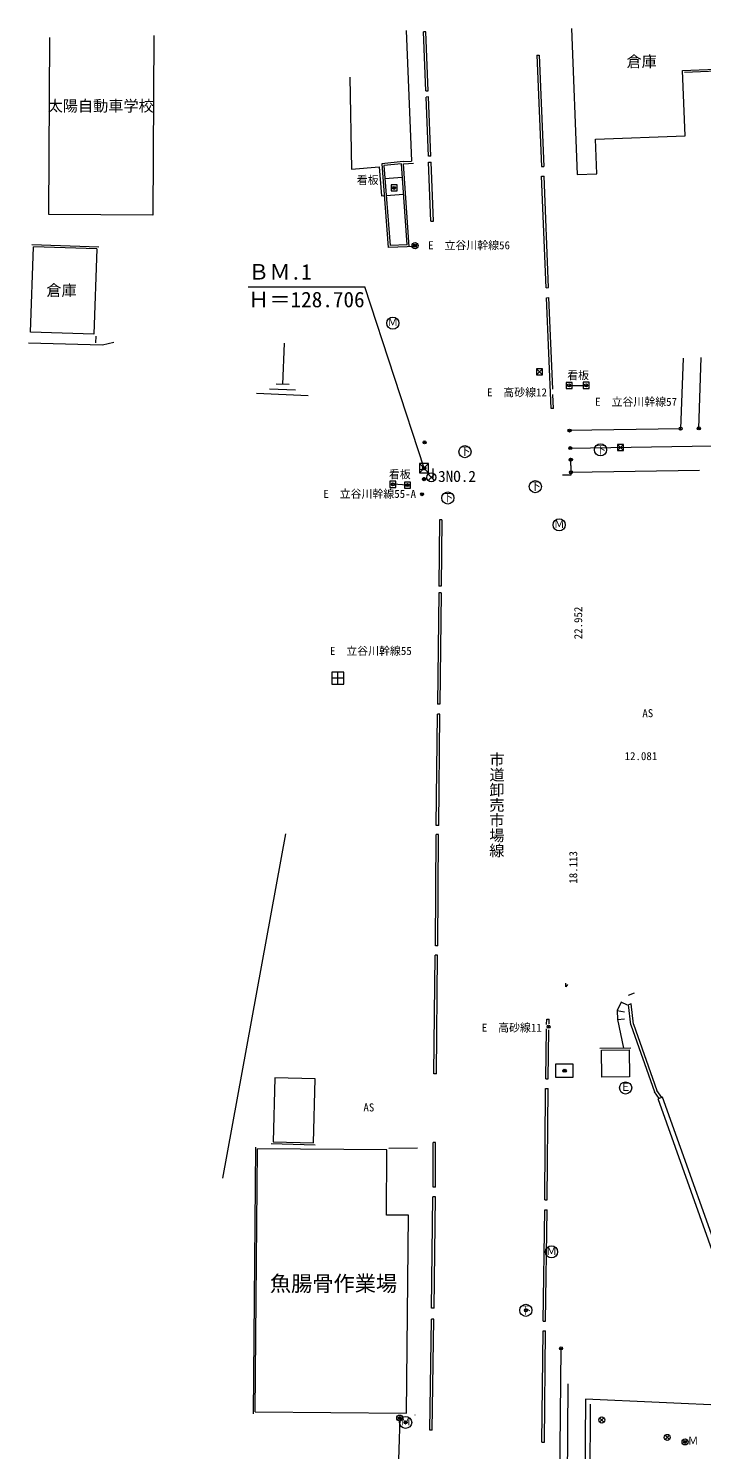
# Model space of a CAD drawing. Units: millimetres on the paper. Extents: x -41381735 to 995, y -187209857 to 638.
# Drawn here: x 216.8 to 327.9, y 378.5 to 612.9 of the extents above; entities that cross this region are included whole.
import ezdxf
from ezdxf.enums import TextEntityAlignment as Align

# ---------------------------------------------------------------- set-up
doc = ezdxf.new("R2010")
doc.units = ezdxf.units.MM
doc.header["$PDMODE"] = 32
doc.header["$PDSIZE"] = 0.5
doc.linetypes.add('DASHED', pattern=[7.5, 6, -1.5])
doc.layers.add('_0-a_', color=7, linetype='Continuous')
doc.layers.add('S-BGD', color=7, linetype='Continuous', lineweight=13)
doc.layers.add('S-STR-STR1', color=7, linetype='Continuous', lineweight=13)
doc.styles.add('@ＭＳ ゴシック', font='')
doc.styles.add('ＭＳ ゴシック', font='')
doc.styles.add('ＭＳ Ｐゴシック', font='')
doc.styles.get('@ＭＳ ゴシック').set_extended_font_data('@MS Gothic')
doc.styles.get('ＭＳ ゴシック').set_extended_font_data('MS Gothic')
doc.styles.get('ＭＳ Ｐゴシック').set_extended_font_data('MS PGothic')

msp = doc.modelspace()

# ---------------------------------------------------------------- linework, layer by layer
at = {"layer": 'S-BGD', "lineweight": 18}
for p, q in [((279.163, 612.556), (280.016, 591.006)), ((282.416, 612.339), (282.017, 612.323)), ((282.408, 602.582), (282.017, 612.323)), ((282.808, 602.598), (282.416, 612.339)), ((306.422, 612.898), (307.362, 588.782)), ((220.22, 582.206), (220.387, 611.385)), ((237.544, 611.74), (237.375, 582.107)), ((300.704, 608.492), (301.103, 608.508)), ((300.704, 608.492), (301.459, 590.128)), ((301.103, 608.508), (301.859, 590.144)), ((324.752, 605.978), (339.541, 606.555)), ((325.173, 595.186), (324.752, 605.978)), ((325.064, 605.69), (339.853, 606.267)), ((269.887, 604.857), (270.129, 589.684)), ((282.408, 602.582), (282.808, 602.598)), ((282.843, 601.598), (282.443, 601.582)), ((282.833, 591.826), (282.443, 601.582)), ((283.233, 591.842), (282.843, 601.598)), ((310.41, 594.61), (325.173, 595.186)), ((310.632, 588.91), (310.41, 594.61)), ((278.682, 590.922), (275.12, 590.573)), ((278.682, 590.922), (280.016, 591.006)), ((283.233, 591.842), (282.833, 591.826)), ((282.861, 590.823), (283.261, 590.839)), ((283.25, 581.091), (282.861, 590.823)), ((283.65, 581.107), (283.261, 590.839)), ((270.129, 589.684), (274.697, 590.076)), ((274.697, 590.076), (275.067, 585.3)), ((275.12, 590.573), (276.191, 576.741)), ((278.365, 590.549), (275.485, 590.268)), ((275.485, 590.268), (276.505, 577.092)), ((279.31, 577.19), (278.365, 590.549)), ((278.703, 590.583), (280.369, 590.688)), ((279.674, 576.863), (278.703, 590.583)), ((301.459, 590.128), (301.859, 590.144)), ((301.504, 588.503), (301.904, 588.518)), ((302.23, 570.118), (301.504, 588.503)), ((302.629, 570.133), (301.904, 588.518)), ((307.362, 588.782), (310.632, 588.91)), ((275.651, 588.128), (278.52, 588.351)), ((277.673, 587.097), (276.673, 587.097)), ((276.673, 587.097), (276.673, 586.097)), ((277.673, 586.097), (277.673, 587.097)), ((275.067, 585.3), (275.526, 585.335)), ((275.866, 585.347), (278.717, 585.568)), ((276.673, 586.097), (277.673, 586.097)), ((237.375, 582.107), (220.22, 582.206)), ((283.25, 581.091), (283.65, 581.107)), ((217.2, 562.796), (217.667, 576.884)), ((228.435, 576.827), (217.377, 577.194)), ((228.126, 576.537), (217.667, 576.884)), ((280.914, 576.906), (276.191, 576.741)), ((279.31, 577.19), (276.505, 577.092)), ((228.126, 576.537), (227.658, 562.449)), ((253.085, 570.272), (272.335, 570.272)), ((282.112, 540.35), (272.335, 570.272)), ((302.23, 570.118), (302.629, 570.133)), ((302.29, 568.48), (302.69, 568.498)), ((303.079, 550.178), (302.29, 568.48)), ((303.342, 553.373), (302.69, 568.498)), ((227.658, 562.449), (217.2, 562.796)), ((229.045, 560.656), (216.84, 561.003)), ((227.948, 562.139), (227.912, 561.048)), ((230.944, 561.112), (229.045, 560.656)), ((258.792, 554.177), (259.069, 560.977)), ((301.646, 556.755), (300.646, 556.755)), ((300.646, 556.755), (300.646, 555.755)), ((301.646, 556.755), (300.646, 555.755)), ((301.646, 555.755), (300.646, 556.755)), ((300.646, 555.755), (301.646, 555.755)), ((301.646, 555.755), (301.646, 556.755)), ((260.883, 553.241), (256.633, 553.414)), ((259.855, 554.134), (257.73, 554.22)), ((306.527, 554.513), (305.527, 554.513)), ((305.527, 554.513), (305.527, 553.513)), ((305.527, 553.513), (306.527, 553.513)), ((306.027, 554.013), (308.832, 554.018)), ((306.527, 553.513), (306.527, 554.513)), ((309.332, 554.518), (308.332, 554.518)), ((308.332, 554.518), (308.332, 553.518)), ((308.332, 553.518), (309.332, 553.518)), ((309.332, 553.518), (309.332, 554.518)), ((262.973, 552.304), (254.473, 552.65)), ((303.479, 550.196), (303.379, 552.514)), ((303.479, 550.196), (303.079, 550.178)), ((315.007, 544.261), (314.007, 544.261)), ((314.007, 544.261), (314.007, 543.261)), ((315.007, 544.261), (314.007, 543.261)), ((315.007, 543.261), (314.007, 544.261)), ((315.007, 543.261), (315.007, 544.261)), ((306.35, 541.781), (306.302, 541.781)), ((306.345, 540.816), (306.35, 541.781)), ((314.007, 543.261), (315.007, 543.261)), ((282.862, 541.1), (281.362, 541.1)), ((281.362, 541.1), (281.362, 539.6)), ((282.862, 541.1), (281.362, 539.6)), ((282.862, 539.6), (281.362, 541.1)), ((281.362, 539.6), (282.862, 539.6)), ((281.969, 540.102), (281.469, 540.108)), ((282.79, 539.362), (283.851, 538.301)), ((283.851, 539.362), (282.79, 538.301)), ((282.862, 539.6), (282.862, 541.1)), ((283.588, 538.72), (283.616, 540.324)), ((306.331, 539.222), (304.931, 539.214)), ((306.345, 540.816), (306.331, 539.222)), ((277.475, 538.189), (276.475, 538.189)), ((276.475, 538.189), (276.475, 537.189)), ((276.475, 537.189), (277.475, 537.189)), ((279.379, 537.566), (276.975, 537.689)), ((277.475, 537.189), (277.475, 538.189)), ((279.879, 538.066), (278.879, 538.066)), ((278.879, 538.066), (278.879, 537.066)), ((278.879, 537.066), (279.879, 537.066)), ((279.879, 537.066), (279.879, 538.066)), ((284.668, 531.82), (284.559, 520.89)), ((285.068, 531.816), (284.668, 531.82)), ((285.068, 531.816), (284.959, 520.886)), ((284.959, 520.886), (284.559, 520.89)), ((284.549, 519.772), (284.315, 501.406)), ((284.949, 519.767), (284.549, 519.772)), ((284.949, 519.767), (284.715, 501.401)), ((268.896, 506.695), (266.896, 506.695)), ((266.896, 506.695), (266.896, 504.695)), ((267.896, 504.695), (267.896, 506.695)), ((268.896, 504.695), (268.896, 506.695)), ((268.896, 505.695), (266.896, 505.695)), ((266.896, 504.695), (268.896, 504.695)), ((284.124, 481.39), (284.323, 499.755)), ((284.715, 501.401), (284.315, 501.406)), ((284.723, 499.75), (284.323, 499.755)), ((284.524, 481.386), (284.723, 499.75)), ((284.524, 481.386), (284.124, 481.39)), ((259.241, 480.027), (248.858, 423.239)), ((283.979, 461.571), (284.114, 479.944)), ((284.514, 479.941), (284.114, 479.944)), ((284.379, 461.568), (284.514, 479.941)), ((283.746, 440.452), (283.924, 460.001)), ((284.324, 459.998), (283.924, 460.001)), ((284.379, 461.568), (283.979, 461.571)), ((284.146, 440.449), (284.324, 459.998)), ((305.494, 454.793), (305.495, 455.404)), ((305.764, 455.195), (305.494, 454.778)), ((316.785, 453.746), (315.757, 453.355)), ((314.606, 452.271), (313.941, 450.915)), ((313.941, 450.915), (313.999, 449.383)), ((313.941, 450.915), (315.151, 450.658)), ((315.683, 451.742), (314.606, 452.271)), ((316.279, 452.011), (315.858, 451.821)), ((316.224, 448.542), (315.858, 451.821)), ((316.656, 448.641), (316.279, 452.011)), ((302.208, 439.625), (302.316, 447.839)), ((302.326, 448.6), (302.338, 449.458)), ((302.338, 449.458), (302.738, 449.453)), ((302.728, 448.708), (302.738, 449.453)), ((313.999, 449.383), (315.194, 449.534)), ((313.999, 449.383), (315.015, 444.693)), ((316.224, 448.542), (320.106, 437.469)), ((316.656, 448.641), (320.5, 437.676)), ((302.608, 439.62), (302.715, 447.72)), ((311.095, 444.651), (316.24, 444.706)), ((311.398, 444.355), (315.943, 444.402)), ((311.445, 439.916), (311.398, 444.355)), ((315.943, 444.402), (315.99, 439.964)), ((257.466, 439.806), (257.195, 429.217)), ((264.131, 439.636), (257.466, 439.806)), ((263.86, 429.046), (264.131, 439.636)), ((284.146, 440.449), (283.746, 440.452)), ((302.208, 439.625), (302.608, 439.62)), ((315.99, 439.964), (311.445, 439.916)), ((302.01, 419.634), (302.165, 438.015)), ((302.165, 438.015), (302.565, 438.012)), ((302.41, 419.63), (302.565, 438.012)), ((320.903, 436.377), (320.106, 437.469)), ((321.336, 436.53), (320.5, 437.676)), ((321.471, 436.578), (320.718, 436.311)), ((338.835, 385.401), (320.718, 436.311)), ((339.988, 384.547), (321.471, 436.578)), ((257.195, 429.217), (263.86, 429.046)), ((283.599, 421.762), (283.622, 429.095)), ((284.022, 429.093), (283.622, 429.095)), ((283.999, 421.76), (284.022, 429.093)), ((253.957, 384.375), (254.341, 428.365)), ((254.26, 384.672), (254.639, 428.063)), ((275.987, 427.876), (254.639, 428.063)), ((256.887, 428.925), (264.153, 428.739)), ((275.893, 417.144), (275.987, 427.876)), ((276.29, 428.174), (281.046, 428.217)), ((283.359, 401.769), (283.583, 420.144)), ((283.983, 420.139), (283.583, 420.144)), ((283.999, 421.76), (283.599, 421.762)), ((283.759, 401.764), (283.983, 420.139)), ((301.77, 399.636), (302.031, 417.991)), ((302.01, 419.634), (302.41, 419.63)), ((302.031, 417.991), (302.431, 417.985)), ((302.17, 399.631), (302.431, 417.985)), ((279.516, 417.113), (275.893, 417.144)), ((279.231, 384.454), (279.516, 417.113)), ((283.759, 401.764), (283.359, 401.769)), ((283.05, 381.645), (283.334, 399.976)), ((283.734, 399.97), (283.334, 399.976)), ((283.45, 381.639), (283.734, 399.97)), ((301.77, 399.636), (302.17, 399.631)), ((301.558, 379.69), (301.764, 398.039)), ((301.764, 398.039), (302.164, 398.035)), ((301.958, 379.686), (302.164, 398.035)), ((305.832, 389.298), (304.599, 234.695)), ((254.26, 384.672), (279.231, 384.454)), ((308.718, 386.779), (307.82, 234.784)), ((309.513, 385.941), (308.62, 234.779)), ((338.835, 385.401), (308.718, 386.779)), ((278.105, 383.648), (277.258, 358.243)), ((280.624, 384.142), (280.591, 384.143)), ((311.077, 383.69), (311.785, 382.983)), ((311.785, 383.69), (311.077, 382.983)), ((283.45, 381.639), (283.05, 381.645)), ((321.869, 380.809), (322.576, 380.102)), ((322.576, 380.809), (321.869, 380.102)), ((301.558, 379.69), (301.958, 379.686))]:
    msp.add_line(p, q, dxfattribs=at)
at = {"layer": 'S-BGD', "linetype": 'DASHED', "lineweight": 18}
for p, q in [((303.857, 439.83), (303.857, 442.1)), ((303.857, 442.1), (306.673, 442.1)), ((306.673, 442.1), (306.673, 439.83)), ((306.673, 439.83), (303.857, 439.83))]:
    msp.add_line(p, q, dxfattribs=at)
at = {"layer": 'S-BGD', "lineweight": 18}
for centre, radius in [((280.631, 577.063), 0.5), ((276.948, 564.275), 1), ((288.854, 543.07), 1), ((311.227, 543.375), 1), ((283.321, 538.831), 0.75), ((300.463, 537.305), 1), ((286.018, 535.437), 1), ((304.401, 531.016), 1), ((315.36, 438.111), 1), ((303.128, 411.067), 1), ((298.905, 401.428), 1), ((278.105, 383.648), 0.5), ((278.105, 383.648), 0.5), ((279.068, 382.937), 1), ((311.431, 383.336), 0.5), ((322.222, 380.455), 0.5), ((325.172, 379.721), 0.5)]:
    msp.add_circle(centre, radius, dxfattribs=at)
at = {"layer": 'S-BGD'}
for p in [(277.173, 586.597), (280.631, 577.063), (306.027, 554.013), (308.832, 554.018), (276.975, 537.689), (279.379, 537.566), (281.793, 536.056), (302.646, 448.215), (298.905, 401.428), (278.105, 383.648), (278.105, 383.648), (279.068, 382.937), (325.172, 379.721), (325.172, 379.721)]:
    msp.add_point(p, dxfattribs=at)
at = {"layer": 'S-STR-STR1', "lineweight": 18}
for p, q in [((324.849, 558.503), (324.441, 546.867)), ((327.441, 546.916), (327.85, 558.584)), ((324.441, 546.867), (306.104, 546.566)), ((306.217, 543.668), (337.929, 544.188)), ((306.293, 541.743), (306.346, 541.769)), ((306.326, 539.669), (327.554, 540.017)), ((302.895, 216.467), (304.719, 395.156))]:
    msp.add_line(p, q, dxfattribs=at)
at = {"layer": 'S-STR-STR1'}
for p in [(306.104, 546.566), (324.441, 546.867), (327.441, 546.916), (282.187, 544.611), (306.217, 543.668), (306.293, 541.743), (306.346, 541.769), (282.095, 540.341), (282.158, 540.348), (306.326, 539.669), (282.085, 538.538), (282.127, 538.545), (305.23, 440.941), (305.342, 440.944), (304.719, 395.156)]:
    msp.add_point(p, dxfattribs=at)

# ---------------------------------------------------------------- texts
at = {"layer": '_0-a_', "style": 'ＭＳ ゴシック'}
for s, p in [('22.952', (308.591, 512.125)), ('18.113', (307.771, 471.802))]:
    msp.add_text(s, height=1.32, rotation=90, dxfattribs=at).set_placement(p, align=Align.BOTTOM_LEFT)
msp.add_text('12.081', height=1.32, dxfattribs=at).set_placement((315.192, 491.801), align=Align.BOTTOM_LEFT)
at = {"layer": 'S-BGD'}
for s, height, style, p in [('倉庫', 1.833, 'ＭＳ ゴシック', (315.508, 605.975)), ('太陽自動車学校', 1.833, 'ＭＳ ゴシック', (220.014, 598.651)), ('看板', 1.32, 'ＭＳ ゴシック', (271.013, 586.826)), ('E\u3000立谷川幹線56', 1.32, 'ＭＳ ゴシック', (282.787, 576.069)), ('ＢＭ.1', 2.566, 'ＭＳ ゴシック', (253.087, 570.693)), ('倉庫', 1.833, 'ＭＳ ゴシック', (219.804, 568.219)), ('Ｈ＝128.706', 2.566, 'ＭＳ ゴシック', (253.085, 566.126)), ('Ｍ', 1.32, 'ＭＳ ゴシック', (276.034, 563.391)), ('看板', 1.32, 'ＭＳ Ｐゴシック', (305.736, 554.623)), ('E\u3000高砂線12', 1.32, 'ＭＳ ゴシック', (292.491, 551.81)), ('E\u3000立谷川幹線57', 1.32, 'ＭＳ ゴシック', (310.345, 550.242)), ('下', 1.32, 'ＭＳ ゴシック', (310.322, 542.329)), ('下', 1.32, 'ＭＳ ゴシック', (287.97, 542.094)), ('看板', 1.32, 'ＭＳ ゴシック', (276.307, 538.283)), ('3NO.2', 1.833, 'ＭＳ ゴシック', (284.432, 537.533)), ('E\u3000立谷川幹線55-A', 1.32, 'ＭＳ ゴシック', (265.493, 535.058)), ('下', 1.32, 'ＭＳ ゴシック', (299.579, 536.336)), ('下', 1.32, 'ＭＳ ゴシック', (285.141, 534.445)), ('Ｍ', 1.32, 'ＭＳ ゴシック', (303.522, 530.108)), ('E\u3000立谷川幹線55', 1.32, 'ＭＳ ゴシック', (266.583, 509.148)), ('AS', 1.32, 'ＭＳ ゴシック', (318.123, 498.876)), ('E\u3000高砂線11', 1.32, 'ＭＳ ゴシック', (291.631, 447.001)), ('Ｅ', 1.32, 'ＭＳ ゴシック', (314.46, 437.211)), ('AS', 1.32, 'ＭＳ ゴシック', (272.106, 433.845)), ('Ｍ', 1.32, 'ＭＳ ゴシック', (302.228, 410.167)), ('魚腸骨作業場', 2.566, 'ＭＳ ゴシック', (256.677, 403.793)), ('下', 1.32, 'ＭＳ ゴシック', (298.009, 400.398)), ('Ｍ', 1.32, 'ＭＳ ゴシック', (278.168, 382.037)), ('Ｍ', 1.32, 'ＭＳ ゴシック', (325.586, 378.846))]:
    msp.add_text(s, height=height, dxfattribs=dict(at, style=style)).set_placement(p, align=Align.BOTTOM_LEFT)
at = {"layer": 'S-STR-STR1', "style": '@ＭＳ ゴシック'}
msp.add_text('市道卸売市場線', height=1.833, rotation=269.88, dxfattribs=at).set_placement((292.656, 493.551), align=Align.BOTTOM_LEFT)

doc.saveas('drawing.dxf')
